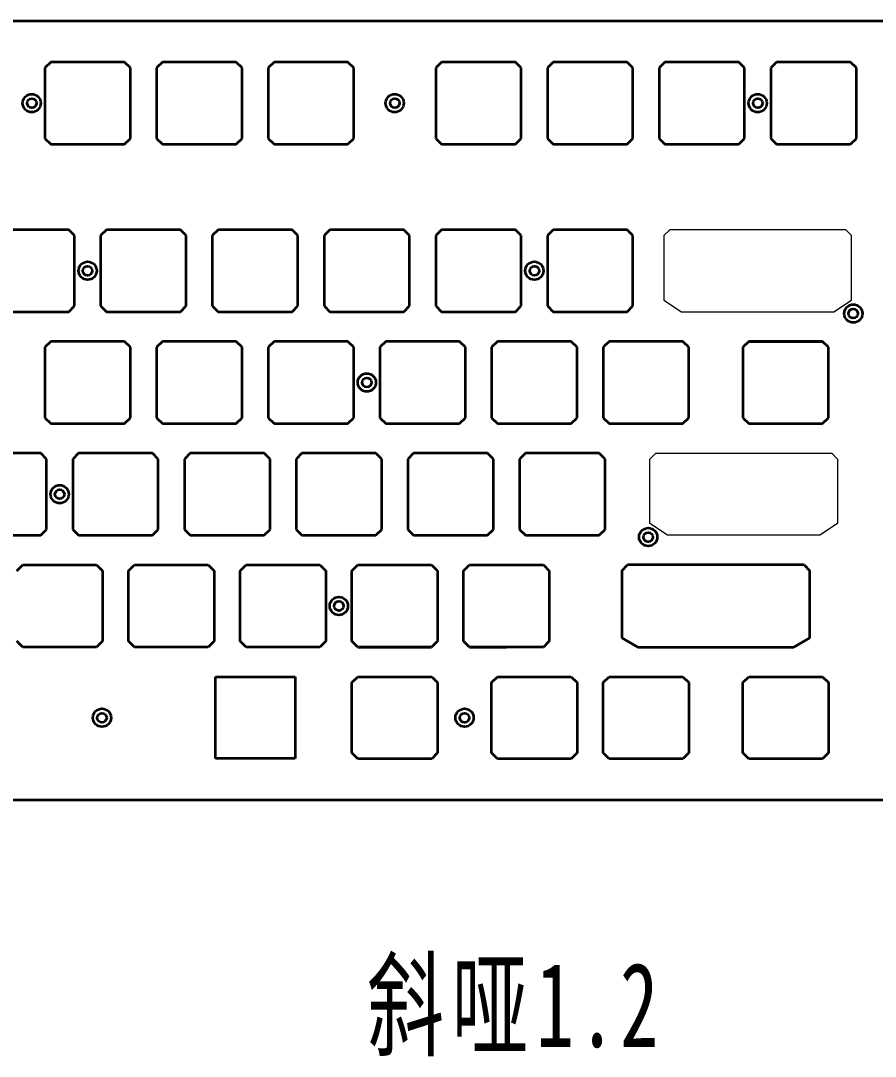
# Model space of a CAD drawing. Header units: millimetres. Extents: x -19 to 965, y -24 to 390.
# Drawn here: x 663 to 808.8, y -23.5 to 153 of the extents above; entities that cross this region are included whole.
import ezdxf

# ---------------------------------------------------------------- set-up
doc = ezdxf.new("R2010")
doc.units = ezdxf.units.MM
doc.layers.get('0').update_dxf_attribs({"lineweight": 35})
doc.layers.add('可见 (ISO)', color=7, linetype='Continuous', lineweight=50)
doc.layers.add('尺寸线层', color=3, linetype='Continuous', lineweight=18)
doc.styles.add('标准', font='', dxfattribs={"width": 0.667})
doc.styles.get('标准').set_extended_font_data('宋体')

msp = doc.modelspace()

# ---------------------------------------------------------------- linework, layer by layer
at = {"color": 7, "linetype": 'Continuous'}
for p, q in [((517.6, 153), (964.5, 153)), ((668.13, 145.95), (667.13, 144.95)), ((668.13, 145.95), (667.13, 144.95)), ((668.13, 145.95), (667.13, 144.95)), ((667.13, 144.95), (667.13, 132.95)), ((667.13, 144.95), (667.13, 132.95)), ((667.13, 144.95), (667.13, 132.95)), ((680.73, 145.95), (668.13, 145.95)), ((680.73, 145.95), (668.13, 145.95)), ((680.73, 145.95), (668.13, 145.95)), ((681.73, 144.95), (680.73, 145.95)), ((681.73, 144.95), (680.73, 145.95)), ((681.73, 144.95), (680.73, 145.95)), ((681.73, 132.95), (681.73, 144.95)), ((681.73, 132.95), (681.73, 144.95)), ((681.73, 132.95), (681.73, 144.95)), ((687.18, 145.95), (686.18, 144.95)), ((687.18, 145.95), (686.18, 144.95)), ((687.18, 145.95), (686.18, 144.95)), ((686.18, 144.95), (686.18, 132.95)), ((686.18, 144.95), (686.18, 132.95)), ((686.18, 144.95), (686.18, 132.95)), ((699.78, 145.95), (687.18, 145.95)), ((699.78, 145.95), (687.18, 145.95)), ((699.78, 145.95), (687.18, 145.95)), ((700.78, 144.95), (699.78, 145.95)), ((700.78, 144.95), (699.78, 145.95)), ((700.78, 144.95), (699.78, 145.95)), ((700.78, 132.95), (700.78, 144.95)), ((700.78, 132.95), (700.78, 144.95)), ((700.78, 132.95), (700.78, 144.95)), ((706.23, 145.95), (705.23, 144.95)), ((706.23, 145.95), (705.23, 144.95)), ((706.23, 145.95), (705.23, 144.95)), ((705.23, 144.95), (705.23, 132.95)), ((705.23, 144.95), (705.23, 132.95)), ((705.23, 144.95), (705.23, 132.95)), ((718.83, 145.95), (706.23, 145.95)), ((718.83, 145.95), (706.23, 145.95)), ((718.83, 145.95), (706.23, 145.95)), ((719.83, 144.95), (718.83, 145.95)), ((719.83, 144.95), (718.83, 145.95)), ((719.83, 144.95), (718.83, 145.95)), ((719.83, 132.95), (719.83, 144.95)), ((719.83, 132.95), (719.83, 144.95)), ((719.83, 132.95), (719.83, 144.95)), ((734.8, 145.95), (733.8, 144.95)), ((734.8, 145.95), (733.8, 144.95)), ((734.8, 145.95), (733.8, 144.95)), ((733.8, 144.95), (733.8, 132.95)), ((733.8, 144.95), (733.8, 132.95)), ((733.8, 144.95), (733.8, 132.95)), ((747.4, 145.95), (734.8, 145.95)), ((747.4, 145.95), (734.8, 145.95)), ((747.4, 145.95), (734.8, 145.95)), ((748.4, 144.95), (747.4, 145.95)), ((748.4, 144.95), (747.4, 145.95)), ((748.4, 144.95), (747.4, 145.95)), ((748.4, 132.95), (748.4, 144.95)), ((748.4, 132.95), (748.4, 144.95)), ((748.4, 132.95), (748.4, 144.95)), ((753.85, 145.95), (752.85, 144.95)), ((753.85, 145.95), (752.85, 144.95)), ((753.85, 145.95), (752.85, 144.95)), ((752.85, 144.95), (752.85, 132.95)), ((752.85, 144.95), (752.85, 132.95)), ((752.85, 144.95), (752.85, 132.95)), ((766.45, 145.95), (753.85, 145.95)), ((766.45, 145.95), (753.85, 145.95)), ((766.45, 145.95), (753.85, 145.95)), ((767.45, 144.95), (766.45, 145.95)), ((767.45, 144.95), (766.45, 145.95)), ((767.45, 144.95), (766.45, 145.95)), ((767.45, 132.95), (767.45, 144.95)), ((767.45, 132.95), (767.45, 144.95)), ((767.45, 132.95), (767.45, 144.95)), ((772.9, 145.95), (771.9, 144.95)), ((772.9, 145.95), (771.9, 144.95)), ((772.9, 145.95), (771.9, 144.95)), ((771.9, 144.95), (771.9, 132.95)), ((771.9, 144.95), (771.9, 132.95)), ((771.9, 144.95), (771.9, 132.95)), ((785.5, 145.95), (772.9, 145.95)), ((785.5, 145.95), (772.9, 145.95)), ((785.5, 145.95), (772.9, 145.95)), ((786.5, 144.95), (785.5, 145.95)), ((786.5, 144.95), (785.5, 145.95)), ((786.5, 144.95), (785.5, 145.95)), ((786.5, 132.95), (786.5, 144.95)), ((786.5, 132.95), (786.5, 144.95)), ((786.5, 132.95), (786.5, 144.95)), ((791.95, 145.95), (790.95, 144.95)), ((791.95, 145.95), (790.95, 144.95)), ((791.95, 145.95), (790.95, 144.95)), ((790.95, 144.95), (790.95, 132.95)), ((790.95, 144.95), (790.95, 132.95)), ((790.95, 144.95), (790.95, 132.95)), ((804.55, 145.95), (791.95, 145.95)), ((804.55, 145.95), (791.95, 145.95)), ((804.55, 145.95), (791.95, 145.95)), ((805.55, 144.95), (804.55, 145.95)), ((805.55, 144.95), (804.55, 145.95)), ((805.55, 144.95), (804.55, 145.95)), ((805.55, 132.95), (805.55, 144.95)), ((805.55, 132.95), (805.55, 144.95)), ((805.55, 132.95), (805.55, 144.95)), ((667.13, 132.95), (668.13, 131.95)), ((667.13, 132.95), (668.13, 131.95)), ((667.13, 132.95), (668.13, 131.95)), ((680.73, 131.95), (681.73, 132.95)), ((680.73, 131.95), (681.73, 132.95)), ((680.73, 131.95), (681.73, 132.95)), ((686.18, 132.95), (687.18, 131.95)), ((686.18, 132.95), (687.18, 131.95)), ((686.18, 132.95), (687.18, 131.95)), ((699.78, 131.95), (700.78, 132.95)), ((699.78, 131.95), (700.78, 132.95)), ((699.78, 131.95), (700.78, 132.95)), ((705.23, 132.95), (706.23, 131.95)), ((705.23, 132.95), (706.23, 131.95)), ((705.23, 132.95), (706.23, 131.95)), ((718.83, 131.95), (719.83, 132.95)), ((718.83, 131.95), (719.83, 132.95)), ((718.83, 131.95), (719.83, 132.95)), ((733.8, 132.95), (734.8, 131.95)), ((733.8, 132.95), (734.8, 131.95)), ((733.8, 132.95), (734.8, 131.95)), ((747.4, 131.95), (748.4, 132.95)), ((747.4, 131.95), (748.4, 132.95)), ((747.4, 131.95), (748.4, 132.95)), ((752.85, 132.95), (753.85, 131.95)), ((752.85, 132.95), (753.85, 131.95)), ((752.85, 132.95), (753.85, 131.95)), ((766.45, 131.95), (767.45, 132.95)), ((766.45, 131.95), (767.45, 132.95)), ((766.45, 131.95), (767.45, 132.95)), ((771.9, 132.95), (772.9, 131.95)), ((771.9, 132.95), (772.9, 131.95)), ((771.9, 132.95), (772.9, 131.95)), ((785.5, 131.95), (786.5, 132.95)), ((785.5, 131.95), (786.5, 132.95)), ((785.5, 131.95), (786.5, 132.95)), ((790.95, 132.95), (791.95, 131.95)), ((790.95, 132.95), (791.95, 131.95)), ((790.95, 132.95), (791.95, 131.95)), ((804.55, 131.95), (805.55, 132.95)), ((804.55, 131.95), (805.55, 132.95)), ((804.55, 131.95), (805.55, 132.95)), ((668.13, 131.95), (680.73, 131.95)), ((668.13, 131.95), (680.73, 131.95)), ((668.13, 131.95), (680.73, 131.95)), ((687.18, 131.95), (699.78, 131.95)), ((687.18, 131.95), (699.78, 131.95)), ((687.18, 131.95), (699.78, 131.95)), ((706.23, 131.95), (718.83, 131.95)), ((706.23, 131.95), (718.83, 131.95)), ((706.23, 131.95), (718.83, 131.95)), ((734.8, 131.95), (747.4, 131.95)), ((734.8, 131.95), (747.4, 131.95)), ((734.8, 131.95), (747.4, 131.95)), ((753.85, 131.95), (766.45, 131.95)), ((753.85, 131.95), (766.45, 131.95)), ((753.85, 131.95), (766.45, 131.95)), ((772.9, 131.95), (785.5, 131.95)), ((772.9, 131.95), (785.5, 131.95)), ((772.9, 131.95), (785.5, 131.95)), ((791.95, 131.95), (804.55, 131.95)), ((791.95, 131.95), (804.55, 131.95)), ((791.95, 131.95), (804.55, 131.95)), ((671.2, 117.38), (658.6, 117.38)), ((671.2, 117.38), (658.6, 117.38)), ((671.2, 117.38), (658.6, 117.38)), ((672.2, 116.38), (671.2, 117.38)), ((672.2, 116.38), (671.2, 117.38)), ((672.2, 116.38), (671.2, 117.38)), ((677.65, 117.38), (676.65, 116.38)), ((677.65, 117.38), (676.65, 116.38)), ((677.65, 117.38), (676.65, 116.38)), ((690.25, 117.38), (677.65, 117.38)), ((690.25, 117.38), (677.65, 117.38)), ((690.25, 117.38), (677.65, 117.38)), ((691.25, 116.38), (690.25, 117.38)), ((691.25, 116.38), (690.25, 117.38)), ((691.25, 116.38), (690.25, 117.38)), ((696.7, 117.38), (695.7, 116.38)), ((696.7, 117.38), (695.7, 116.38)), ((696.7, 117.38), (695.7, 116.38)), ((709.3, 117.38), (696.7, 117.38)), ((709.3, 117.38), (696.7, 117.38)), ((709.3, 117.38), (696.7, 117.38)), ((710.3, 116.38), (709.3, 117.38)), ((710.3, 116.38), (709.3, 117.38)), ((710.3, 116.38), (709.3, 117.38)), ((715.75, 117.38), (714.75, 116.38)), ((715.75, 117.38), (714.75, 116.38)), ((715.75, 117.38), (714.75, 116.38)), ((728.35, 117.38), (715.75, 117.38)), ((728.35, 117.38), (715.75, 117.38)), ((728.35, 117.38), (715.75, 117.38)), ((729.35, 116.38), (728.35, 117.38)), ((729.35, 116.38), (728.35, 117.38)), ((729.35, 116.38), (728.35, 117.38)), ((734.8, 117.38), (733.8, 116.38)), ((734.8, 117.38), (733.8, 116.38)), ((734.8, 117.38), (733.8, 116.38)), ((747.4, 117.38), (734.8, 117.38)), ((747.4, 117.38), (734.8, 117.38)), ((747.4, 117.38), (734.8, 117.38)), ((748.4, 116.38), (747.4, 117.38)), ((748.4, 116.38), (747.4, 117.38)), ((748.4, 116.38), (747.4, 117.38)), ((753.85, 117.38), (752.85, 116.38)), ((753.85, 117.38), (752.85, 116.38)), ((753.85, 117.38), (752.85, 116.38)), ((766.45, 117.38), (753.85, 117.38)), ((766.45, 117.38), (753.85, 117.38)), ((766.45, 117.38), (753.85, 117.38)), ((767.45, 116.38), (766.45, 117.38)), ((767.45, 116.38), (766.45, 117.38)), ((767.45, 116.38), (766.45, 117.38)), ((672.2, 104.38), (672.2, 116.38)), ((672.2, 104.38), (672.2, 116.38)), ((672.2, 104.38), (672.2, 116.38)), ((676.65, 116.38), (676.65, 104.38)), ((676.65, 116.38), (676.65, 104.38)), ((676.65, 116.38), (676.65, 104.38)), ((691.25, 104.38), (691.25, 116.38)), ((691.25, 104.38), (691.25, 116.38)), ((691.25, 104.38), (691.25, 116.38)), ((695.7, 116.38), (695.7, 104.38)), ((695.7, 116.38), (695.7, 104.38)), ((695.7, 116.38), (695.7, 104.38)), ((710.3, 104.38), (710.3, 116.38)), ((710.3, 104.38), (710.3, 116.38)), ((710.3, 104.38), (710.3, 116.38)), ((714.75, 116.38), (714.75, 104.38)), ((714.75, 116.38), (714.75, 104.38)), ((714.75, 116.38), (714.75, 104.38)), ((729.35, 104.38), (729.35, 116.38)), ((729.35, 104.38), (729.35, 116.38)), ((729.35, 104.38), (729.35, 116.38)), ((733.8, 116.38), (733.8, 104.38)), ((733.8, 116.38), (733.8, 104.38)), ((733.8, 116.38), (733.8, 104.38)), ((748.4, 104.38), (748.4, 116.38)), ((748.4, 104.38), (748.4, 116.38)), ((748.4, 104.38), (748.4, 116.38)), ((752.85, 116.38), (752.85, 104.38)), ((752.85, 116.38), (752.85, 104.38)), ((752.85, 116.38), (752.85, 104.38)), ((767.45, 104.38), (767.45, 116.38)), ((767.45, 104.38), (767.45, 116.38)), ((767.45, 104.38), (767.45, 116.38)), ((671.2, 103.38), (672.2, 104.38)), ((671.2, 103.38), (672.2, 104.38)), ((671.2, 103.38), (672.2, 104.38)), ((676.65, 104.38), (677.65, 103.38)), ((676.65, 104.38), (677.65, 103.38)), ((676.65, 104.38), (677.65, 103.38)), ((690.25, 103.38), (691.25, 104.38)), ((690.25, 103.38), (691.25, 104.38)), ((690.25, 103.38), (691.25, 104.38)), ((695.7, 104.38), (696.7, 103.38)), ((695.7, 104.38), (696.7, 103.38)), ((695.7, 104.38), (696.7, 103.38)), ((709.3, 103.38), (710.3, 104.38)), ((709.3, 103.38), (710.3, 104.38)), ((709.3, 103.38), (710.3, 104.38)), ((714.75, 104.38), (715.75, 103.38)), ((714.75, 104.38), (715.75, 103.38)), ((714.75, 104.38), (715.75, 103.38)), ((728.35, 103.38), (729.35, 104.38)), ((728.35, 103.38), (729.35, 104.38)), ((728.35, 103.38), (729.35, 104.38)), ((733.8, 104.38), (734.8, 103.38)), ((733.8, 104.38), (734.8, 103.38)), ((733.8, 104.38), (734.8, 103.38)), ((747.4, 103.38), (748.4, 104.38)), ((747.4, 103.38), (748.4, 104.38)), ((747.4, 103.38), (748.4, 104.38)), ((752.85, 104.38), (753.85, 103.38)), ((752.85, 104.38), (753.85, 103.38)), ((752.85, 104.38), (753.85, 103.38)), ((766.45, 103.38), (767.45, 104.38)), ((766.45, 103.38), (767.45, 104.38)), ((766.45, 103.38), (767.45, 104.38)), ((658.6, 103.38), (671.2, 103.38)), ((658.6, 103.38), (671.2, 103.38)), ((658.6, 103.38), (671.2, 103.38)), ((677.65, 103.38), (690.25, 103.38)), ((677.65, 103.38), (690.25, 103.38)), ((677.65, 103.38), (690.25, 103.38)), ((696.7, 103.38), (709.3, 103.38)), ((696.7, 103.38), (709.3, 103.38)), ((696.7, 103.38), (709.3, 103.38)), ((715.75, 103.38), (728.35, 103.38)), ((715.75, 103.38), (728.35, 103.38)), ((715.75, 103.38), (728.35, 103.38)), ((734.8, 103.38), (747.4, 103.38)), ((734.8, 103.38), (747.4, 103.38)), ((734.8, 103.38), (747.4, 103.38)), ((753.85, 103.38), (766.45, 103.38)), ((753.85, 103.38), (766.45, 103.38)), ((753.85, 103.38), (766.45, 103.38)), ((668.13, 98.33), (667.13, 97.33)), ((668.13, 98.33), (667.13, 97.33)), ((668.13, 98.33), (667.13, 97.33)), ((667.13, 97.33), (667.13, 85.33)), ((667.13, 97.33), (667.13, 85.33)), ((667.13, 97.33), (667.13, 85.33)), ((680.73, 98.33), (668.13, 98.33)), ((680.73, 98.33), (668.13, 98.33)), ((680.73, 98.33), (668.13, 98.33)), ((681.73, 97.33), (680.73, 98.33)), ((681.73, 97.33), (680.73, 98.33)), ((681.73, 97.33), (680.73, 98.33)), ((681.73, 85.33), (681.73, 97.33)), ((681.73, 85.33), (681.73, 97.33)), ((681.73, 85.33), (681.73, 97.33)), ((687.18, 98.33), (686.18, 97.33)), ((687.18, 98.33), (686.18, 97.33)), ((687.18, 98.33), (686.18, 97.33)), ((686.18, 97.33), (686.18, 85.33)), ((686.18, 97.33), (686.18, 85.33)), ((686.18, 97.33), (686.18, 85.33)), ((699.78, 98.33), (687.18, 98.33)), ((699.78, 98.33), (687.18, 98.33)), ((699.78, 98.33), (687.18, 98.33)), ((700.78, 97.33), (699.78, 98.33)), ((700.78, 97.33), (699.78, 98.33)), ((700.78, 97.33), (699.78, 98.33)), ((700.78, 85.33), (700.78, 97.33)), ((700.78, 85.33), (700.78, 97.33)), ((700.78, 85.33), (700.78, 97.33)), ((706.23, 98.33), (705.23, 97.33)), ((706.23, 98.33), (705.23, 97.33)), ((706.23, 98.33), (705.23, 97.33)), ((705.23, 97.33), (705.23, 85.33)), ((705.23, 97.33), (705.23, 85.33)), ((705.23, 97.33), (705.23, 85.33)), ((718.83, 98.33), (706.23, 98.33)), ((718.83, 98.33), (706.23, 98.33)), ((718.83, 98.33), (706.23, 98.33)), ((719.83, 97.33), (718.83, 98.33)), ((719.83, 97.33), (718.83, 98.33)), ((719.83, 97.33), (718.83, 98.33)), ((719.83, 85.33), (719.83, 97.33)), ((719.83, 85.33), (719.83, 97.33)), ((719.83, 85.33), (719.83, 97.33)), ((725.28, 98.33), (724.28, 97.33)), ((725.28, 98.33), (724.28, 97.33)), ((725.28, 98.33), (724.28, 97.33)), ((724.28, 97.33), (724.28, 85.33)), ((724.28, 97.33), (724.28, 85.33)), ((724.28, 97.33), (724.28, 85.33)), ((737.88, 98.33), (725.28, 98.33)), ((737.88, 98.33), (725.28, 98.33)), ((737.88, 98.33), (725.28, 98.33)), ((738.88, 97.33), (737.88, 98.33)), ((738.88, 97.33), (737.88, 98.33)), ((738.88, 97.33), (737.88, 98.33)), ((738.88, 85.33), (738.88, 97.33)), ((738.88, 85.33), (738.88, 97.33)), ((738.88, 85.33), (738.88, 97.33)), ((744.33, 98.33), (743.33, 97.33)), ((744.33, 98.33), (743.33, 97.33)), ((744.33, 98.33), (743.33, 97.33)), ((743.33, 97.33), (743.33, 85.33)), ((743.33, 97.33), (743.33, 85.33)), ((743.33, 97.33), (743.33, 85.33)), ((756.93, 98.33), (744.33, 98.33)), ((756.93, 98.33), (744.33, 98.33)), ((756.93, 98.33), (744.33, 98.33)), ((757.93, 97.33), (756.93, 98.33)), ((757.93, 97.33), (756.93, 98.33)), ((757.93, 97.33), (756.93, 98.33)), ((757.93, 85.33), (757.93, 97.33)), ((757.93, 85.33), (757.93, 97.33)), ((757.93, 85.33), (757.93, 97.33)), ((763.38, 98.33), (762.38, 97.33)), ((763.38, 98.33), (762.38, 97.33)), ((763.38, 98.33), (762.38, 97.33)), ((762.38, 97.33), (762.38, 85.33)), ((762.38, 97.33), (762.38, 85.33)), ((762.38, 97.33), (762.38, 85.33)), ((775.98, 98.33), (763.38, 98.33)), ((775.98, 98.33), (763.38, 98.33)), ((775.98, 98.33), (763.38, 98.33)), ((776.98, 97.33), (775.98, 98.33)), ((776.98, 97.33), (775.98, 98.33)), ((776.98, 97.33), (775.98, 98.33)), ((776.98, 85.33), (776.98, 97.33)), ((776.98, 85.33), (776.98, 97.33)), ((776.98, 85.33), (776.98, 97.33)), ((787.19, 98.33), (786.19, 97.33)), ((787.19, 98.33), (786.19, 97.33)), ((787.19, 98.33), (786.19, 97.33)), ((786.19, 97.33), (786.19, 85.33)), ((786.19, 97.33), (786.19, 85.33)), ((786.19, 97.33), (786.19, 85.33)), ((799.79, 98.33), (787.19, 98.33)), ((799.79, 98.33), (787.19, 98.33)), ((800.79, 97.33), (799.79, 98.33)), ((800.79, 97.33), (799.79, 98.33)), ((800.79, 97.33), (799.79, 98.33)), ((800.79, 85.33), (800.79, 97.33)), ((800.79, 85.33), (800.79, 97.33)), ((800.79, 85.33), (800.79, 97.33)), ((667.13, 85.33), (668.13, 84.33)), ((667.13, 85.33), (668.13, 84.33)), ((667.13, 85.33), (668.13, 84.33)), ((680.73, 84.33), (681.73, 85.33)), ((680.73, 84.33), (681.73, 85.33)), ((680.73, 84.33), (681.73, 85.33)), ((686.18, 85.33), (687.18, 84.33)), ((686.18, 85.33), (687.18, 84.33)), ((686.18, 85.33), (687.18, 84.33)), ((699.78, 84.33), (700.78, 85.33)), ((699.78, 84.33), (700.78, 85.33)), ((699.78, 84.33), (700.78, 85.33)), ((705.23, 85.33), (706.23, 84.33)), ((705.23, 85.33), (706.23, 84.33)), ((705.23, 85.33), (706.23, 84.33)), ((718.83, 84.33), (719.83, 85.33)), ((718.83, 84.33), (719.83, 85.33)), ((718.83, 84.33), (719.83, 85.33)), ((724.28, 85.33), (725.28, 84.33)), ((724.28, 85.33), (725.28, 84.33)), ((724.28, 85.33), (725.28, 84.33)), ((737.88, 84.33), (738.88, 85.33)), ((737.88, 84.33), (738.88, 85.33)), ((737.88, 84.33), (738.88, 85.33)), ((743.33, 85.33), (744.33, 84.33)), ((743.33, 85.33), (744.33, 84.33)), ((743.33, 85.33), (744.33, 84.33)), ((756.93, 84.33), (757.93, 85.33)), ((756.93, 84.33), (757.93, 85.33)), ((756.93, 84.33), (757.93, 85.33)), ((762.38, 85.33), (763.38, 84.33)), ((762.38, 85.33), (763.38, 84.33)), ((762.38, 85.33), (763.38, 84.33)), ((775.98, 84.33), (776.98, 85.33)), ((775.98, 84.33), (776.98, 85.33)), ((775.98, 84.33), (776.98, 85.33)), ((786.19, 85.33), (787.19, 84.33)), ((786.19, 85.33), (787.19, 84.33)), ((786.19, 85.33), (787.19, 84.33)), ((799.79, 84.33), (800.79, 85.33)), ((799.79, 84.33), (800.79, 85.33)), ((799.79, 84.33), (800.79, 85.33)), ((668.13, 84.33), (680.73, 84.33)), ((668.13, 84.33), (680.73, 84.33)), ((668.13, 84.33), (680.73, 84.33)), ((687.18, 84.33), (699.78, 84.33)), ((687.18, 84.33), (699.78, 84.33)), ((687.18, 84.33), (699.78, 84.33)), ((706.23, 84.33), (718.83, 84.33)), ((706.23, 84.33), (718.83, 84.33)), ((706.23, 84.33), (718.83, 84.33)), ((725.28, 84.33), (737.88, 84.33)), ((725.28, 84.33), (737.88, 84.33)), ((725.28, 84.33), (737.88, 84.33)), ((744.33, 84.33), (756.93, 84.33)), ((744.33, 84.33), (756.93, 84.33)), ((744.33, 84.33), (756.93, 84.33)), ((763.38, 84.33), (775.98, 84.33)), ((763.38, 84.33), (775.98, 84.33)), ((763.38, 84.33), (775.98, 84.33)), ((787.19, 84.33), (799.79, 84.33)), ((787.19, 84.33), (799.79, 84.33)), ((787.19, 84.33), (799.79, 84.33)), ((666.44, 79.28), (653.84, 79.28)), ((666.44, 79.28), (653.84, 79.28)), ((666.44, 79.28), (653.84, 79.28)), ((667.44, 78.28), (666.44, 79.28)), ((667.44, 78.28), (666.44, 79.28)), ((667.44, 78.28), (666.44, 79.28)), ((667.44, 66.28), (667.44, 78.28)), ((667.44, 66.28), (667.44, 78.28)), ((667.44, 66.28), (667.44, 78.28)), ((672.89, 79.28), (671.89, 78.28)), ((672.89, 79.28), (671.89, 78.28)), ((672.89, 79.28), (671.89, 78.28)), ((671.89, 78.28), (671.89, 66.28)), ((671.89, 78.28), (671.89, 66.28)), ((671.89, 78.28), (671.89, 66.28)), ((685.49, 79.28), (672.89, 79.28)), ((685.49, 79.28), (672.89, 79.28)), ((685.49, 79.28), (672.89, 79.28)), ((686.49, 78.28), (685.49, 79.28)), ((686.49, 78.28), (685.49, 79.28)), ((686.49, 78.28), (685.49, 79.28)), ((686.49, 66.28), (686.49, 78.28)), ((686.49, 66.28), (686.49, 78.28)), ((686.49, 66.28), (686.49, 78.28)), ((691.94, 79.28), (690.94, 78.28)), ((691.94, 79.28), (690.94, 78.28)), ((691.94, 79.28), (690.94, 78.28)), ((690.94, 78.28), (690.94, 66.28)), ((690.94, 78.28), (690.94, 66.28)), ((690.94, 78.28), (690.94, 66.28)), ((704.54, 79.28), (691.94, 79.28)), ((704.54, 79.28), (691.94, 79.28)), ((704.54, 79.28), (691.94, 79.28)), ((705.54, 78.28), (704.54, 79.28)), ((705.54, 78.28), (704.54, 79.28)), ((705.54, 78.28), (704.54, 79.28)), ((705.54, 66.28), (705.54, 78.28)), ((705.54, 66.28), (705.54, 78.28)), ((705.54, 66.28), (705.54, 78.28)), ((710.99, 79.28), (709.99, 78.28)), ((710.99, 79.28), (709.99, 78.28)), ((710.99, 79.28), (709.99, 78.28)), ((709.99, 78.28), (709.99, 66.28)), ((709.99, 78.28), (709.99, 66.28)), ((709.99, 78.28), (709.99, 66.28)), ((723.59, 79.28), (710.99, 79.28)), ((723.59, 79.28), (710.99, 79.28)), ((723.59, 79.28), (710.99, 79.28)), ((724.59, 78.28), (723.59, 79.28)), ((724.59, 78.28), (723.59, 79.28)), ((724.59, 78.28), (723.59, 79.28)), ((724.59, 66.28), (724.59, 78.28)), ((724.59, 66.28), (724.59, 78.28)), ((724.59, 66.28), (724.59, 78.28)), ((730.04, 79.28), (729.04, 78.28)), ((730.04, 79.28), (729.04, 78.28)), ((730.04, 79.28), (729.04, 78.28)), ((729.04, 78.28), (729.04, 66.28)), ((729.04, 78.28), (729.04, 66.28)), ((729.04, 78.28), (729.04, 66.28)), ((742.64, 79.28), (730.04, 79.28)), ((742.64, 79.28), (730.04, 79.28)), ((742.64, 79.28), (730.04, 79.28)), ((743.64, 78.28), (742.64, 79.28)), ((743.64, 78.28), (742.64, 79.28)), ((743.64, 78.28), (742.64, 79.28)), ((743.64, 66.28), (743.64, 78.28)), ((743.64, 66.28), (743.64, 78.28)), ((743.64, 66.28), (743.64, 78.28)), ((749.09, 79.28), (748.09, 78.28)), ((749.09, 79.28), (748.09, 78.28)), ((749.09, 79.28), (748.09, 78.28)), ((748.09, 78.28), (748.09, 66.28)), ((748.09, 78.28), (748.09, 66.28)), ((748.09, 78.28), (748.09, 66.28)), ((761.69, 79.28), (749.09, 79.28)), ((761.69, 79.28), (749.09, 79.28)), ((761.69, 79.28), (749.09, 79.28)), ((762.69, 78.28), (761.69, 79.28)), ((762.69, 78.28), (761.69, 79.28)), ((762.69, 78.28), (761.69, 79.28)), ((762.69, 66.28), (762.69, 78.28)), ((762.69, 66.28), (762.69, 78.28)), ((762.69, 66.28), (762.69, 78.28)), ((666.44, 65.28), (667.44, 66.28)), ((666.44, 65.28), (667.44, 66.28)), ((666.44, 65.28), (667.44, 66.28)), ((671.89, 66.28), (672.89, 65.28)), ((671.89, 66.28), (672.89, 65.28)), ((671.89, 66.28), (672.89, 65.28)), ((685.49, 65.28), (686.49, 66.28)), ((685.49, 65.28), (686.49, 66.28)), ((685.49, 65.28), (686.49, 66.28)), ((690.94, 66.28), (691.94, 65.28)), ((690.94, 66.28), (691.94, 65.28)), ((690.94, 66.28), (691.94, 65.28)), ((704.54, 65.28), (705.54, 66.28)), ((704.54, 65.28), (705.54, 66.28)), ((704.54, 65.28), (705.54, 66.28)), ((709.99, 66.28), (710.99, 65.28)), ((709.99, 66.28), (710.99, 65.28)), ((709.99, 66.28), (710.99, 65.28)), ((723.59, 65.28), (724.59, 66.28)), ((723.59, 65.28), (724.59, 66.28)), ((723.59, 65.28), (724.59, 66.28)), ((729.04, 66.28), (730.04, 65.28)), ((729.04, 66.28), (730.04, 65.28)), ((729.04, 66.28), (730.04, 65.28)), ((742.64, 65.28), (743.64, 66.28)), ((742.64, 65.28), (743.64, 66.28)), ((742.64, 65.28), (743.64, 66.28)), ((748.09, 66.28), (749.09, 65.28)), ((748.09, 66.28), (749.09, 65.28)), ((748.09, 66.28), (749.09, 65.28)), ((761.69, 65.28), (762.69, 66.28)), ((761.69, 65.28), (762.69, 66.28)), ((761.69, 65.28), (762.69, 66.28)), ((653.84, 65.28), (666.44, 65.28)), ((653.84, 65.28), (666.44, 65.28)), ((653.84, 65.28), (666.44, 65.28)), ((672.89, 65.28), (685.49, 65.28)), ((672.89, 65.28), (685.49, 65.28)), ((672.89, 65.28), (685.49, 65.28)), ((691.94, 65.28), (704.54, 65.28)), ((691.94, 65.28), (704.54, 65.28)), ((691.94, 65.28), (704.54, 65.28)), ((710.99, 65.28), (723.59, 65.28)), ((710.99, 65.28), (723.59, 65.28)), ((710.99, 65.28), (723.59, 65.28)), ((730.04, 65.28), (742.64, 65.28)), ((730.04, 65.28), (742.64, 65.28)), ((730.04, 65.28), (742.64, 65.28)), ((749.09, 65.28), (761.69, 65.28)), ((749.09, 65.28), (761.69, 65.28)), ((749.09, 65.28), (761.69, 65.28)), ((768.28, 46.23), (794.88, 46.23)), ((949.5, 20.13), (532.6, 20.13))]:
    msp.add_line(p, q, dxfattribs=at)
at = {"color": 7}
for p, q in [((706.23, 131.95), (712.53, 131.95)), ((706.23, 131.95), (712.53, 131.95)), ((734.8, 131.95), (741.1, 131.95)), ((734.8, 131.95), (741.1, 131.95)), ((791.95, 131.95), (798.25, 131.95)), ((791.95, 131.95), (798.25, 131.95)), ((791.95, 131.95), (798.25, 131.95)), ((791.95, 131.95), (798.25, 131.95)), ((715.75, 103.38), (722.05, 103.38)), ((715.75, 103.38), (722.05, 103.38)), ((753.85, 103.38), (760.15, 103.38)), ((753.85, 103.38), (760.15, 103.38)), ((787.19, 98.33), (799.79, 98.33)), ((687.18, 84.33), (693.48, 84.33)), ((687.18, 84.33), (693.48, 84.33)), ((744.33, 84.33), (750.63, 84.33)), ((744.33, 84.33), (750.63, 84.33)), ((763.38, 84.33), (769.68, 84.33)), ((763.38, 84.33), (769.68, 84.33)), ((749.09, 65.28), (755.39, 65.28)), ((749.09, 65.28), (755.39, 65.28)), ((749.09, 65.28), (755.39, 65.28)), ((749.09, 65.28), (755.39, 65.28)), ((662.37, 59.23), (663.36, 60.23)), ((662.37, 59.23), (663.36, 60.23)), ((662.37, 59.23), (663.36, 60.23)), ((663.36, 60.23), (675.96, 60.23)), ((663.36, 60.23), (675.96, 60.23)), ((663.36, 60.23), (675.96, 60.23)), ((675.96, 60.23), (676.96, 59.23)), ((675.96, 60.23), (676.96, 59.23)), ((675.96, 60.23), (676.96, 59.23)), ((681.42, 59.23), (682.41, 60.23)), ((681.42, 59.23), (682.41, 60.23)), ((681.42, 59.23), (682.41, 60.23)), ((682.41, 60.23), (695.01, 60.23)), ((682.41, 60.23), (695.01, 60.23)), ((682.41, 60.23), (695.01, 60.23)), ((695.01, 60.23), (696.01, 59.23)), ((695.01, 60.23), (696.01, 59.23)), ((695.01, 60.23), (696.01, 59.23)), ((700.47, 59.23), (701.46, 60.23)), ((700.47, 59.23), (701.46, 60.23)), ((700.47, 59.23), (701.46, 60.23)), ((701.46, 60.23), (714.06, 60.23)), ((701.46, 60.23), (714.06, 60.23)), ((701.46, 60.23), (714.06, 60.23)), ((714.06, 60.23), (715.06, 59.23)), ((714.06, 60.23), (715.06, 59.23)), ((714.06, 60.23), (715.06, 59.23)), ((719.52, 59.23), (720.51, 60.23)), ((719.52, 59.23), (720.51, 60.23)), ((719.52, 59.23), (720.51, 60.23)), ((720.51, 60.23), (733.11, 60.23)), ((720.51, 60.23), (733.11, 60.23)), ((720.51, 60.23), (733.11, 60.23)), ((733.11, 60.23), (734.11, 59.23)), ((733.11, 60.23), (734.11, 59.23)), ((733.11, 60.23), (734.11, 59.23)), ((738.57, 59.23), (739.56, 60.23)), ((738.57, 59.23), (739.56, 60.23)), ((738.57, 59.23), (739.56, 60.23)), ((739.56, 60.23), (752.16, 60.23)), ((739.56, 60.23), (752.16, 60.23)), ((739.56, 60.23), (752.16, 60.23)), ((752.16, 60.23), (753.16, 59.23)), ((752.16, 60.23), (753.16, 59.23)), ((752.16, 60.23), (753.16, 59.23)), ((765.53, 59.23), (766.53, 60.23)), ((796.63, 60.23), (766.53, 60.23)), ((796.63, 60.23), (797.63, 59.23)), ((676.96, 59.23), (676.96, 47.23)), ((676.96, 59.23), (676.96, 47.23)), ((676.96, 59.23), (676.96, 47.23)), ((681.42, 47.23), (681.42, 59.23)), ((681.42, 47.23), (681.42, 59.23)), ((681.42, 47.23), (681.42, 59.23)), ((696.01, 59.23), (696.01, 47.23)), ((696.01, 59.23), (696.01, 47.23)), ((696.01, 59.23), (696.01, 47.23)), ((700.47, 47.23), (700.47, 59.23)), ((700.47, 47.23), (700.47, 59.23)), ((700.47, 47.23), (700.47, 59.23)), ((715.06, 59.23), (715.06, 47.23)), ((715.06, 59.23), (715.06, 47.23)), ((715.06, 59.23), (715.06, 47.23)), ((719.52, 47.23), (719.52, 59.23)), ((719.52, 47.23), (719.52, 59.23)), ((719.52, 47.23), (719.52, 59.23)), ((734.11, 59.23), (734.11, 47.23)), ((734.11, 59.23), (734.11, 47.23)), ((734.11, 59.23), (734.11, 47.23)), ((738.57, 47.23), (738.57, 59.23)), ((738.57, 47.23), (738.57, 59.23)), ((738.57, 47.23), (738.57, 59.23)), ((753.16, 59.23), (753.16, 47.23)), ((753.16, 59.23), (753.16, 47.23)), ((753.16, 59.23), (753.16, 47.23)), ((765.53, 59.23), (765.53, 47.82)), ((797.63, 47.82), (797.63, 59.23)), ((768.28, 46.23), (765.53, 47.82)), ((794.88, 46.23), (797.63, 47.82)), ((663.36, 46.23), (662.37, 47.23)), ((663.36, 46.23), (662.37, 47.23)), ((663.36, 46.23), (662.37, 47.23)), ((669.66, 46.23), (663.36, 46.23)), ((669.66, 46.23), (663.36, 46.23)), ((675.96, 46.23), (663.36, 46.23)), ((675.96, 46.23), (669.66, 46.23)), ((675.96, 46.23), (669.66, 46.23)), ((676.96, 47.23), (675.96, 46.23)), ((676.96, 47.23), (675.96, 46.23)), ((676.96, 47.23), (675.96, 46.23)), ((682.41, 46.23), (681.42, 47.23)), ((682.41, 46.23), (681.42, 47.23)), ((682.41, 46.23), (681.42, 47.23)), ((688.71, 46.23), (682.41, 46.23)), ((688.71, 46.23), (682.41, 46.23)), ((695.01, 46.23), (682.41, 46.23)), ((695.01, 46.23), (688.71, 46.23)), ((695.01, 46.23), (688.71, 46.23)), ((696.01, 47.23), (695.01, 46.23)), ((696.01, 47.23), (695.01, 46.23)), ((696.01, 47.23), (695.01, 46.23)), ((701.46, 46.23), (700.47, 47.23)), ((701.46, 46.23), (700.47, 47.23)), ((701.46, 46.23), (700.47, 47.23)), ((707.76, 46.23), (701.46, 46.23)), ((707.76, 46.23), (701.46, 46.23)), ((714.06, 46.23), (701.46, 46.23)), ((714.06, 46.23), (707.76, 46.23)), ((714.06, 46.23), (707.76, 46.23)), ((715.06, 47.23), (714.06, 46.23)), ((715.06, 47.23), (714.06, 46.23)), ((715.06, 47.23), (714.06, 46.23)), ((720.51, 46.23), (719.52, 47.23)), ((720.51, 46.23), (719.52, 47.23)), ((720.51, 46.23), (719.52, 47.23)), ((726.81, 46.23), (720.51, 46.23)), ((726.81, 46.23), (720.51, 46.23)), ((720.51, 46.23), (733.11, 46.23)), ((733.11, 46.23), (726.81, 46.23)), ((733.11, 46.23), (726.81, 46.23)), ((734.11, 47.23), (733.11, 46.23)), ((734.11, 47.23), (733.11, 46.23)), ((734.11, 47.23), (733.11, 46.23)), ((739.56, 46.23), (738.57, 47.23)), ((739.56, 46.23), (738.57, 47.23)), ((739.56, 46.23), (738.57, 47.23)), ((745.86, 46.23), (739.56, 46.23)), ((739.56, 46.23), (745.86, 46.23)), ((745.86, 46.23), (739.56, 46.23)), ((739.56, 46.23), (745.86, 46.23)), ((752.16, 46.23), (739.56, 46.23)), ((752.16, 46.23), (745.86, 46.23)), ((752.16, 46.23), (745.86, 46.23)), ((753.16, 47.23), (752.16, 46.23)), ((753.16, 47.23), (752.16, 46.23)), ((753.16, 47.23), (752.16, 46.23)), ((696.23, 41.13), (709.83, 41.13)), ((696.23, 27.23), (696.23, 41.13)), ((709.83, 41.13), (709.83, 27.23)), ((719.52, 40.18), (720.52, 41.17)), ((720.52, 41.17), (733.12, 41.17)), ((733.12, 41.17), (734.11, 40.18)), ((743.33, 40.18), (744.33, 41.17)), ((744.33, 41.17), (756.93, 41.17)), ((756.93, 41.17), (757.92, 40.18)), ((762.38, 40.18), (763.38, 41.17)), ((763.38, 41.17), (775.98, 41.17)), ((775.98, 41.17), (776.97, 40.18)), ((786.19, 40.18), (787.19, 41.17)), ((787.19, 41.17), (799.79, 41.17)), ((799.79, 41.17), (800.79, 40.18)), ((719.52, 28.18), (719.52, 40.18)), ((734.11, 40.18), (734.11, 28.18)), ((743.33, 28.18), (743.33, 40.18)), ((757.92, 40.18), (757.92, 28.18)), ((762.38, 28.18), (762.38, 40.18)), ((776.97, 40.18), (776.97, 28.18)), ((786.19, 28.18), (786.19, 40.18)), ((800.79, 40.18), (800.79, 28.18)), ((709.83, 27.23), (696.23, 27.23)), ((720.52, 27.18), (719.52, 28.18)), ((733.12, 27.18), (720.52, 27.18)), ((734.11, 28.18), (733.12, 27.18)), ((744.33, 27.18), (743.33, 28.18)), ((756.93, 27.18), (744.33, 27.18)), ((757.92, 28.18), (756.93, 27.18)), ((763.38, 27.18), (762.38, 28.18)), ((775.98, 27.18), (763.38, 27.18)), ((776.97, 28.18), (775.98, 27.18)), ((787.19, 27.18), (786.19, 28.18)), ((799.79, 27.18), (787.19, 27.18)), ((800.79, 28.18), (799.79, 27.18))]:
    msp.add_line(p, q, dxfattribs=at)
for centre, radius in [((664.9, 138.95), 1.55), ((664.9, 138.95), 0.8), ((726.81, 138.95), 1.55), ((726.81, 138.95), 0.8), ((788.73, 138.95), 1.55), ((788.73, 138.95), 0.8), ((674.43, 110.38), 1.55), ((750.63, 110.38), 1.55), ((674.43, 110.38), 0.8), ((750.63, 110.38), 0.8), ((805.03, 103.08), 1.55), ((805.03, 103.08), 0.8), ((722.05, 91.33), 1.55), ((722.05, 91.33), 0.8), ((669.66, 72.28), 1.55), ((669.66, 72.28), 0.8), ((770.05, 64.98), 1.55), ((770.05, 64.98), 0.8), ((717.29, 53.23), 1.55), ((717.29, 53.23), 0.8), ((676.88, 34.18), 1.55), ((738.72, 34.18), 1.55), ((676.88, 34.18), 0.8), ((738.72, 34.18), 0.8)]:
    msp.add_circle(centre, radius)
at = {"layer": '可见 (ISO)', "color": 7, "lineweight": 0}
for points in [[(773.73, 117.38), (772.73, 116.38), (772.73, 105.38), (775.73, 103.38), (801.73, 103.38), (804.73, 105.38), (804.73, 116.38), (803.73, 117.38)], [(801.35, 79.28), (802.35, 78.28), (802.35, 67.28), (799.35, 65.28), (773.35, 65.28), (770.35, 67.28), (770.35, 78.28), (771.35, 79.28)]]:
    msp.add_lwpolyline(points, close=True, dxfattribs=at)

# ---------------------------------------------------------------- texts
at = {"layer": '尺寸线层', "color": 6, "insert": (722.12, -7.58), "char_height": 14.3728, "width": 891.5935, "attachment_point": 1, "line_spacing_factor": 1.15057, "style": '标准'}
msp.add_mtext('\\T1.1;斜哑1.2', dxfattribs=at)

doc.saveas('drawing.dxf')
